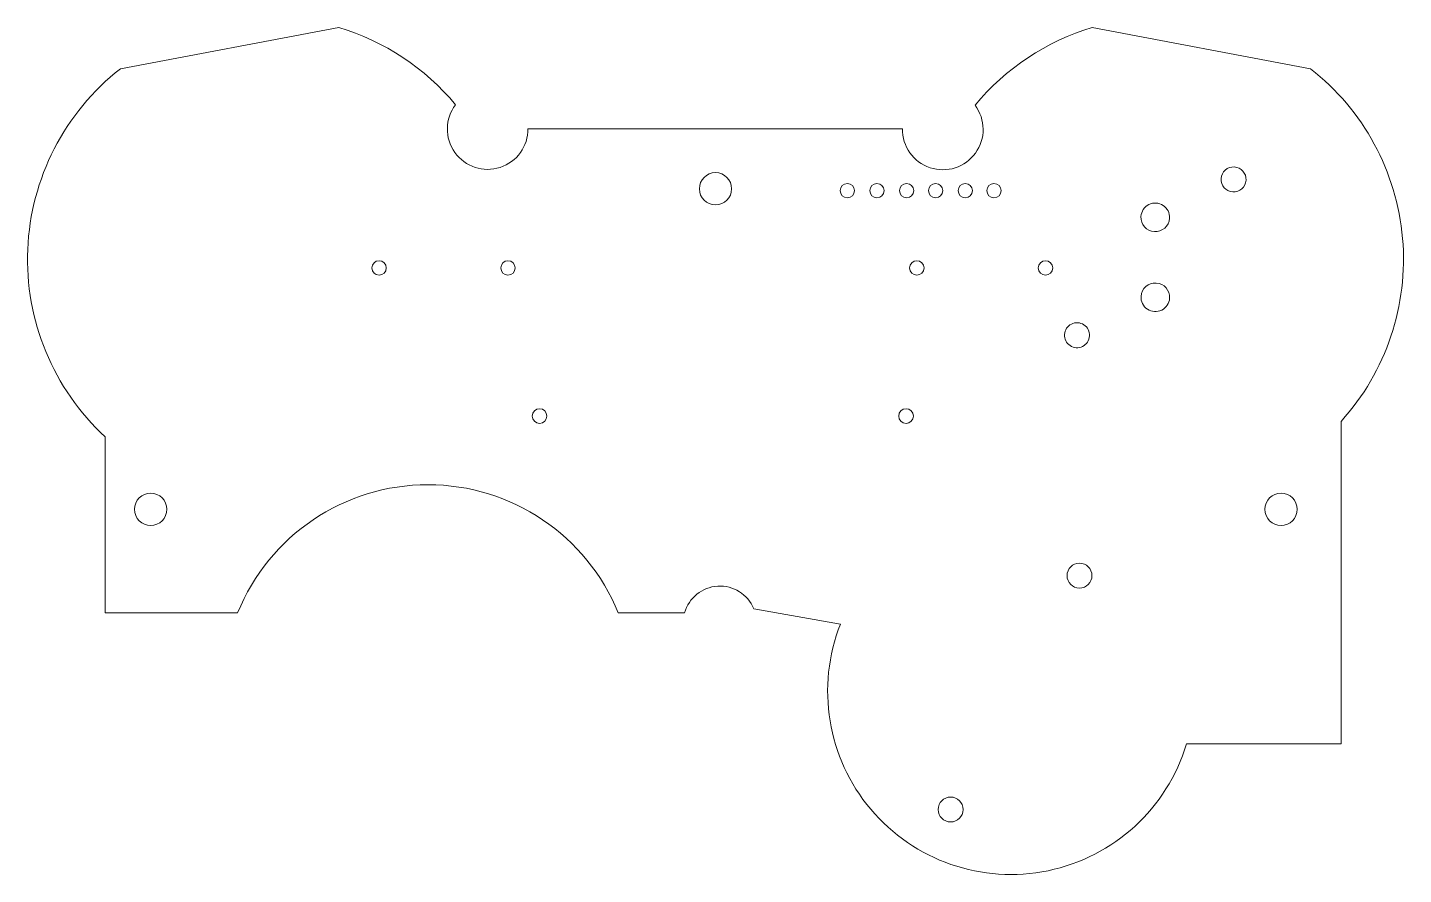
# Model space of a CAD drawing. Header units: millimetres. Extents: x -46.9 to 46.9, y -50.9 to 6.9.
import ezdxf

# ---------------------------------------------------------------- set-up
doc = ezdxf.new("R2010")
doc.units = ezdxf.units.MM
doc.layers.get('0').update_dxf_attribs({"lineweight": 25})

msp = doc.modelspace()

# ---------------------------------------------------------------- linework, layer by layer
at = {"lineweight": 13, "flags": 128}
for points in [[(12.754, 0, 1.401868), (17.703, 1.597, -0.148616), (25.702, 6.9), (40.589, 4.088, -0.434998), (42.675, -19.964), (42.675, -41.964), (32.124, -41.964, -1.042899), (8.522, -33.788), (2.611, -32.746, 0.712889), (-2.108, -33.027), (-6.639, -33.027, 0.673854), (-32.59, -33.027), (-41.622, -33.027), (-41.622, -21.027, -0.462221), (-40.587, 4.087), (-25.7, 6.9, -0.147906), (-17.73, 1.633, 1.397589), (-12.788, 0)], [(-1.1, -4.1, 1), (1.1, -4.1, 1)], [(-12.5, -19.6, 1), (-11.5, -19.6, 1)], [(12.5, -19.6, 1), (13.5, -19.6, 1)], [(-39.622, -25.964, 1), (-37.422, -25.964, 1)], [(37.475, -25.964, 1), (39.675, -25.964, 1)], [(23.977, -30.481, 1), (25.677, -30.481, 1)], [(15.186, -46.44, 1), (16.886, -46.44, 1)]]:
    msp.add_lwpolyline(points, format="xyb", close=True, dxfattribs=at)
at = {"color": 7, "linetype": 'Continuous', "lineweight": 13, "flags": 128}
for points in [[(34.483, -3.408, 1), (36.186, -3.513, 1)], [(8.508, -4.227, 1), (9.481, -4.227, 1)], [(10.525, -4.227, 1), (11.498, -4.227, 1)], [(12.547, -4.227, 1), (13.52, -4.227, 1)], [(14.527, -4.227, 1), (15.5, -4.227, 1)], [(16.55, -4.227, 1), (17.523, -4.227, 1)], [(18.508, -4.227, 1), (19.481, -4.227, 1)], [(29.019, -5.988, 1), (30.967, -6.107, 1)], [(-23.432, -9.5, 1), (-22.451, -9.5, 1)], [(-14.642, -9.5, 1), (-13.661, -9.5, 1)], [(13.241, -9.5, 1), (14.222, -9.5, 1)], [(22.019, -9.5, 1), (23, -9.5, 1)], [(29.025, -11.441, 1), (30.973, -11.561, 1)], [(23.806, -14.036, 1), (25.509, -14.14, 1)]]:
    msp.add_lwpolyline(points, format="xyb", close=True, dxfattribs=at)
at = {"lineweight": 13, "flags": 128}
for points in [[(-6.639, -33.027), (-6.622, -33.027)], [(8.175, -41.964), (8.178, -41.964)]]:
    msp.add_lwpolyline(points, dxfattribs=at)

doc.saveas('drawing.dxf')
